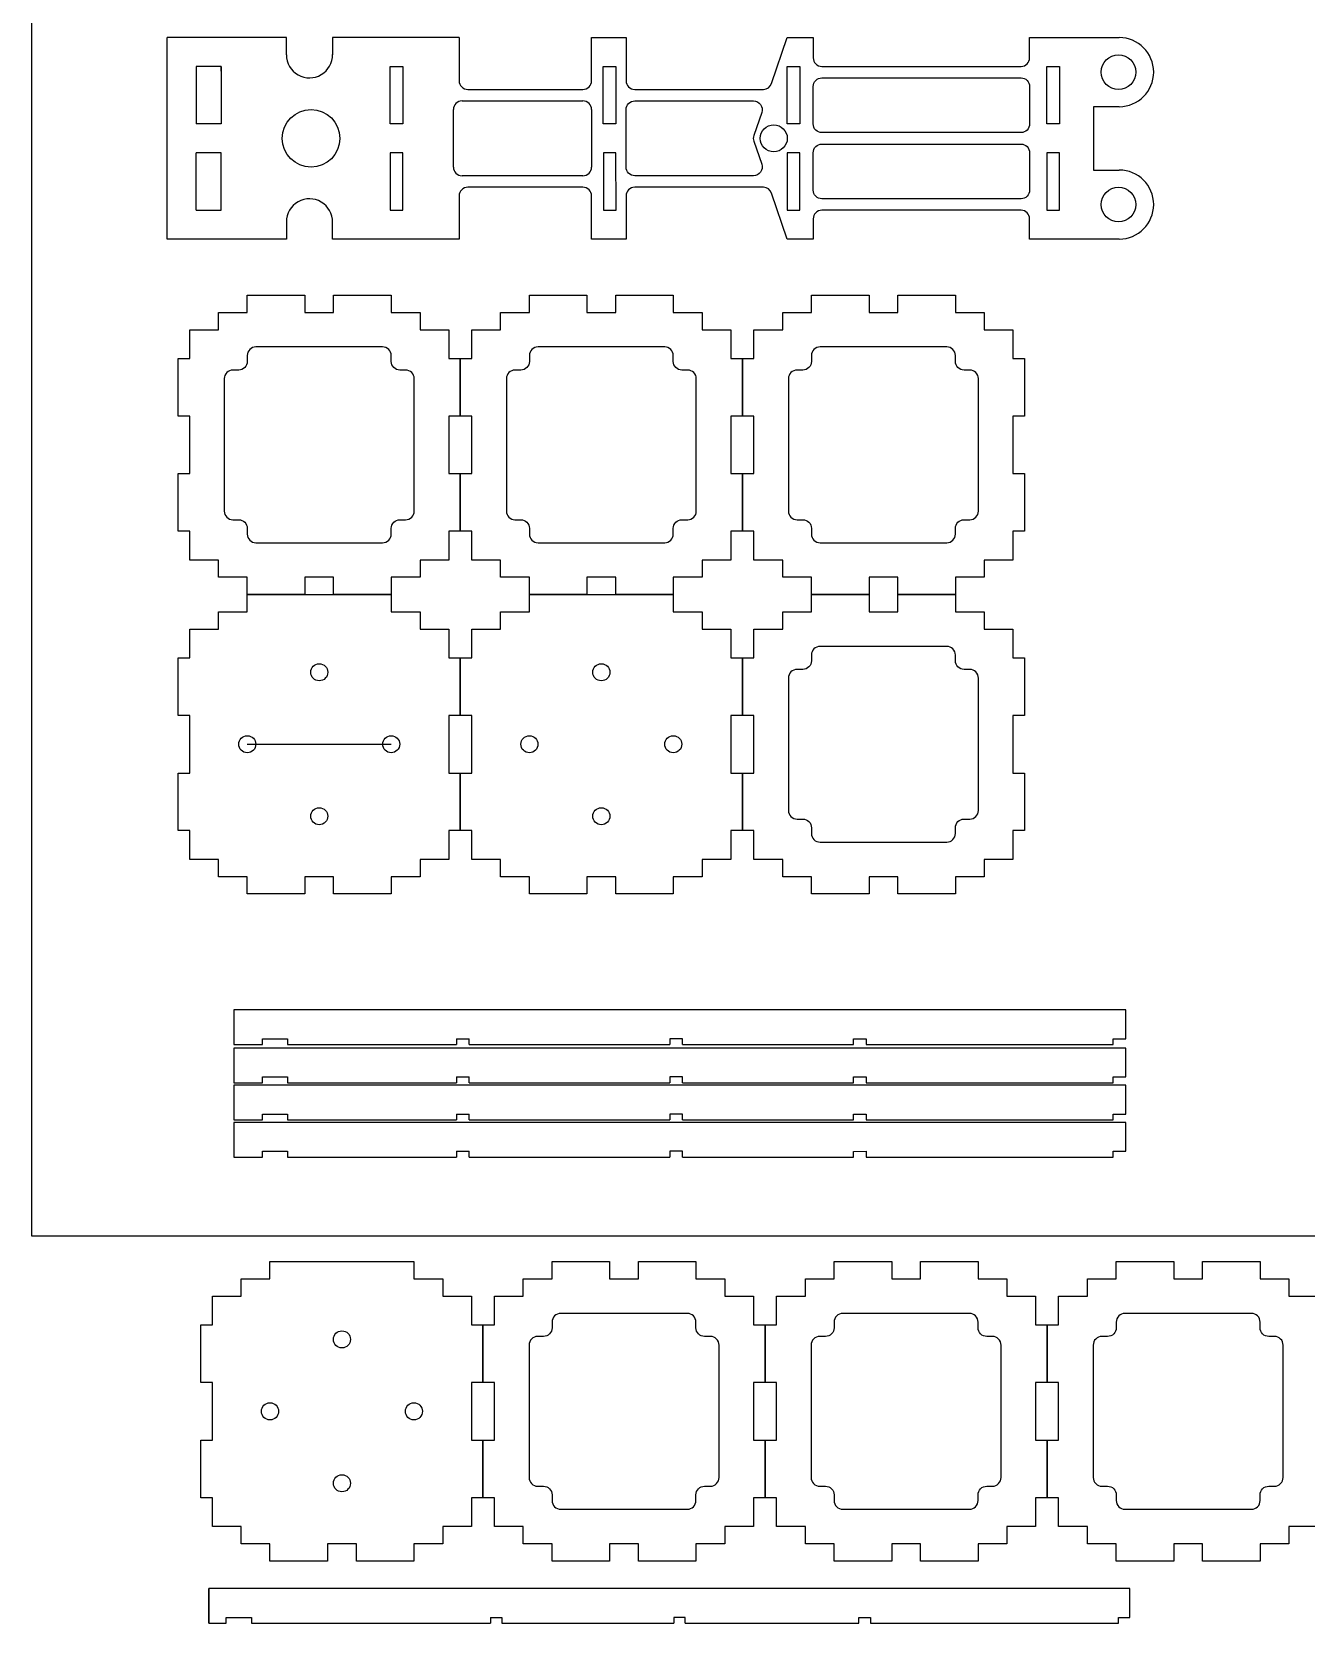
# Model space of a CAD drawing. Header units: millimetres. Extents: x 0 to 1901, y -171 to 1071.
# Drawn here: x 825 to 1046.3, y 415.4 to 691.8 of the extents above; entities that cross this region are included whole.
import ezdxf

# ---------------------------------------------------------------- set-up
doc = ezdxf.new("R2010")
doc.units = ezdxf.units.MM

msp = doc.modelspace()

# ---------------------------------------------------------------- linework, layer by layer
for p, q in [((869.21, 690.82), (848.51, 690.82)), ((848.51, 655.82), (848.51, 690.82)), ((857.86, 685.82), (853.51, 685.82)), ((853.51, 685.82), (853.51, 675.82)), ((857.87, 684.97), (857.86, 685.82)), ((857.86, 685.82), (857.86, 675.82)), ((857.86, 675.82), (853.51, 675.82)), ((853.51, 660.82), (853.51, 670.82)), ((857.86, 670.82), (853.51, 670.82)), ((857.86, 660.82), (857.86, 670.82)), ((853.51, 660.82), (857.86, 660.82)), ((869.21, 655.82), (848.51, 655.82)), ((862.41, 568.08), (887.41, 568.08)), ((898.74, 516.94), (898.74, 515.94)), ((900.94, 515.94), (900.94, 516.94)), ((937.99, 516.94), (935.79, 516.94)), ((935.79, 516.94), (935.79, 515.94)), ((937.99, 515.94), (937.99, 516.94)), ((898.74, 510.3), (898.74, 509.3)), ((900.94, 509.3), (900.94, 510.3)), ((937.99, 510.3), (935.79, 510.3)), ((935.79, 510.3), (935.79, 509.3)), ((937.99, 509.3), (937.99, 510.3)), ((898.74, 503.84), (898.74, 502.84)), ((900.94, 502.84), (900.94, 503.84)), ((937.99, 503.84), (935.79, 503.84)), ((935.79, 503.84), (935.79, 502.84)), ((937.99, 502.84), (937.99, 503.84)), ((898.74, 497.39), (898.74, 496.39)), ((900.94, 496.39), (900.94, 497.39)), ((937.99, 497.39), (935.79, 497.39)), ((935.79, 497.39), (935.79, 496.39)), ((937.99, 496.39), (937.99, 497.39)), ((855.71, 415.42), (855.71, 421.42)), ((858.71, 415.42), (858.71, 416.42)), ((858.71, 416.42), (863.11, 416.42)), ((863.11, 416.42), (863.11, 415.42)), ((863.11, 415.42), (904.64, 415.42)), ((904.64, 416.42), (904.64, 415.42)), ((906.64, 416.42), (906.64, 415.42)), ((938.49, 416.42), (936.49, 416.42)), ((936.49, 416.42), (936.49, 415.42)), ((938.49, 415.42), (938.49, 416.42))]:
    msp.add_line(p, q)
at = {"color": 0}
for p, q in [((869.21, 687.82), (869.21, 690.82)), ((869.21, 690.82), (869.21, 690.82)), ((899.21, 690.82), (877.21, 690.82)), ((877.21, 690.82), (877.21, 687.82)), ((899.21, 690.82), (899.21, 683.32)), ((922.21, 683.32), (922.21, 690.82)), ((922.21, 690.82), (928.21, 690.82)), ((928.21, 690.82), (928.21, 683.32)), ((953.47, 682.83), (956.21, 690.82)), ((956.21, 690.82), (960.71, 690.82)), ((960.71, 690.82), (960.71, 687.32)), ((998.31, 687.32), (998.31, 690.82)), ((998.31, 690.82), (1013.86, 690.82)), ((962.21, 685.82), (996.81, 685.82)), ((900.71, 681.82), (920.71, 681.82)), ((929.71, 681.82), (952.06, 681.82)), ((898.21, 668.32), (898.21, 678.32)), ((899.71, 679.82), (920.71, 679.82)), ((922.21, 678.32), (922.21, 668.32)), ((1013.86, 678.82), (1009.38, 678.82)), ((1009.38, 678.82), (1009.38, 667.82)), ((920.71, 666.82), (899.71, 666.82)), ((1009.38, 667.82), (1013.86, 667.82)), ((920.71, 664.82), (900.71, 664.82)), ((952.06, 664.82), (929.71, 664.82)), ((956.21, 655.82), (953.47, 663.81)), ((899.21, 663.32), (899.21, 655.82)), ((922.21, 655.82), (922.21, 663.32)), ((928.21, 663.32), (928.21, 655.82)), ((996.81, 660.82), (962.21, 660.82)), ((869.21, 658.82), (869.21, 655.82)), ((877.21, 655.82), (877.21, 658.82)), ((960.71, 659.32), (960.71, 655.82)), ((998.31, 655.82), (998.31, 659.32)), ((869.21, 655.82), (869.21, 655.82)), ((899.21, 655.82), (877.21, 655.82)), ((928.21, 655.82), (922.21, 655.82)), ((960.71, 655.82), (956.21, 655.82)), ((1013.86, 655.82), (998.31, 655.82))]:
    msp.add_line(p, q, dxfattribs=at)
for points in [[(824.98, 796.9), (1901.12, 796.9), (1901.12, 482.65), (824.98, 482.65)], [(862.41, 594.08), (862.41, 597.08), (857.41, 597.08), (857.41, 600.08), (852.41, 600.08), (852.41, 605.08), (850.41, 605.08), (850.41, 615.08), (852.41, 615.08), (852.41, 625.08), (850.41, 625.08), (850.41, 635.08), (852.41, 635.08), (852.41, 640.08), (857.41, 640.08), (857.41, 643.08), (862.41, 643.08), (862.41, 646.08), (872.41, 646.08), (872.41, 643.08), (877.41, 643.08), (877.41, 646.08), (887.41, 646.08), (887.41, 643.08), (892.41, 643.08), (892.41, 640.08), (897.41, 640.08), (897.41, 635.08), (899.41, 635.08), (899.41, 625.08), (897.41, 625.08), (897.41, 615.08), (899.41, 615.08), (899.41, 605.08), (897.41, 605.08), (897.41, 600.08), (892.41, 600.08), (892.41, 597.08), (887.41, 597.08), (887.41, 594.08), (877.41, 594.08), (877.41, 597.08), (872.41, 597.08), (872.41, 594.08)], [(911.41, 594.08), (911.41, 597.08), (906.41, 597.08), (906.41, 600.08), (901.41, 600.08), (901.41, 605.08), (899.41, 605.08), (899.41, 615.08), (901.41, 615.08), (901.41, 625.08), (899.41, 625.08), (899.41, 635.08), (901.41, 635.08), (901.41, 640.08), (906.41, 640.08), (906.41, 643.08), (911.41, 643.08), (911.41, 646.08), (921.41, 646.08), (921.41, 643.08), (926.41, 643.08), (926.41, 646.08), (936.41, 646.08), (936.41, 643.08), (941.41, 643.08), (941.41, 640.08), (946.41, 640.08), (946.41, 635.08), (948.41, 635.08), (948.41, 625.08), (946.41, 625.08), (946.41, 615.08), (948.41, 615.08), (948.41, 605.08), (946.41, 605.08), (946.41, 600.08), (941.41, 600.08), (941.41, 597.08), (936.41, 597.08), (936.41, 594.08), (926.41, 594.08), (926.41, 597.08), (921.41, 597.08), (921.41, 594.08)], [(960.41, 594.08), (960.41, 597.08), (955.41, 597.08), (955.41, 600.08), (950.41, 600.08), (950.41, 605.08), (948.41, 605.08), (948.41, 615.08), (950.41, 615.08), (950.41, 625.08), (948.41, 625.08), (948.41, 635.08), (950.41, 635.08), (950.41, 640.08), (955.41, 640.08), (955.41, 643.08), (960.41, 643.08), (960.41, 646.08), (970.41, 646.08), (970.41, 643.08), (975.41, 643.08), (975.41, 646.08), (985.41, 646.08), (985.41, 643.08), (990.41, 643.08), (990.41, 640.08), (995.41, 640.08), (995.41, 635.08), (997.41, 635.08), (997.41, 625.08), (995.41, 625.08), (995.41, 615.08), (997.41, 615.08), (997.41, 605.08), (995.41, 605.08), (995.41, 600.08), (990.41, 600.08), (990.41, 597.08), (985.41, 597.08), (985.41, 594.08), (975.41, 594.08), (975.41, 597.08), (970.41, 597.08), (970.41, 594.08)], [(862.41, 542.08), (862.41, 545.08), (857.41, 545.08), (857.41, 548.08), (852.41, 548.08), (852.41, 553.08), (850.41, 553.08), (850.41, 563.08), (852.41, 563.08), (852.41, 573.08), (850.41, 573.08), (850.41, 583.08), (852.41, 583.08), (852.41, 588.08), (857.41, 588.08), (857.41, 591.08), (862.41, 591.08), (862.41, 594.08), (872.41, 594.08), (872.41, 594.08), (877.41, 594.08), (877.41, 594.08), (887.41, 594.08), (887.41, 591.08), (892.41, 591.08), (892.41, 588.08), (897.41, 588.08), (897.41, 583.08), (899.41, 583.08), (899.41, 573.08), (897.41, 573.08), (897.41, 563.08), (899.41, 563.08), (899.41, 553.08), (897.41, 553.08), (897.41, 548.08), (892.41, 548.08), (892.41, 545.08), (887.41, 545.08), (887.41, 542.08), (877.41, 542.08), (877.41, 545.08), (872.41, 545.08), (872.41, 542.08)], [(911.41, 542.08), (911.41, 545.08), (906.41, 545.08), (906.41, 548.08), (901.41, 548.08), (901.41, 553.08), (899.41, 553.08), (899.41, 563.08), (901.41, 563.08), (901.41, 573.08), (899.41, 573.08), (899.41, 583.08), (901.41, 583.08), (901.41, 588.08), (906.41, 588.08), (906.41, 591.08), (911.41, 591.08), (911.41, 594.08), (921.41, 594.08), (921.41, 594.08), (926.41, 594.08), (926.41, 594.08), (936.41, 594.08), (936.41, 591.08), (941.41, 591.08), (941.41, 588.08), (946.41, 588.08), (946.41, 583.08), (948.41, 583.08), (948.41, 573.08), (946.41, 573.08), (946.41, 563.08), (948.41, 563.08), (948.41, 553.08), (946.41, 553.08), (946.41, 548.08), (941.41, 548.08), (941.41, 545.08), (936.41, 545.08), (936.41, 542.08), (926.41, 542.08), (926.41, 545.08), (921.41, 545.08), (921.41, 542.08)], [(960.41, 542.08), (960.41, 545.08), (955.41, 545.08), (955.41, 548.08), (950.41, 548.08), (950.41, 553.08), (948.41, 553.08), (948.41, 563.08), (950.41, 563.08), (950.41, 573.08), (948.41, 573.08), (948.41, 583.08), (950.41, 583.08), (950.41, 588.08), (955.41, 588.08), (955.41, 591.08), (960.41, 591.08), (960.41, 594.08), (970.41, 594.08), (970.41, 591.08), (975.41, 591.08), (975.41, 594.08), (985.41, 594.08), (985.41, 591.08), (990.41, 591.08), (990.41, 588.08), (995.41, 588.08), (995.41, 583.08), (997.41, 583.08), (997.41, 573.08), (995.41, 573.08), (995.41, 563.08), (997.41, 563.08), (997.41, 553.08), (995.41, 553.08), (995.41, 548.08), (990.41, 548.08), (990.41, 545.08), (985.41, 545.08), (985.41, 542.08), (975.41, 542.08), (975.41, 545.08), (970.41, 545.08), (970.41, 542.08)], [(866.35, 426.22), (866.35, 429.22), (861.35, 429.22), (861.35, 432.22), (856.35, 432.22), (856.35, 437.22), (854.35, 437.22), (854.35, 447.22), (856.35, 447.22), (856.35, 457.22), (854.35, 457.22), (854.35, 467.22), (856.35, 467.22), (856.35, 472.22), (861.35, 472.22), (861.35, 475.22), (866.35, 475.22), (866.35, 478.22), (876.35, 478.22), (876.35, 478.22), (881.35, 478.22), (881.35, 478.22), (891.35, 478.22), (891.35, 475.22), (896.35, 475.22), (896.35, 472.22), (901.35, 472.22), (901.35, 467.22), (903.35, 467.22), (903.35, 457.22), (901.35, 457.22), (901.35, 447.22), (903.35, 447.22), (903.35, 437.22), (901.35, 437.22), (901.35, 432.22), (896.35, 432.22), (896.35, 429.22), (891.35, 429.22), (891.35, 426.22), (881.35, 426.22), (881.35, 429.22), (876.35, 429.22), (876.35, 426.22)], [(915.35, 426.22), (915.35, 429.22), (910.35, 429.22), (910.35, 432.22), (905.35, 432.22), (905.35, 437.22), (903.35, 437.22), (903.35, 447.22), (905.35, 447.22), (905.35, 457.22), (903.35, 457.22), (903.35, 467.22), (905.35, 467.22), (905.35, 472.22), (910.35, 472.22), (910.35, 475.22), (915.35, 475.22), (915.35, 478.22), (925.35, 478.22), (925.35, 475.22), (930.35, 475.22), (930.35, 478.22), (940.35, 478.22), (940.35, 475.22), (945.35, 475.22), (945.35, 472.22), (950.35, 472.22), (950.35, 467.22), (952.35, 467.22), (952.35, 457.22), (950.35, 457.22), (950.35, 447.22), (952.35, 447.22), (952.35, 437.22), (950.35, 437.22), (950.35, 432.22), (945.35, 432.22), (945.35, 429.22), (940.35, 429.22), (940.35, 426.22), (930.35, 426.22), (930.35, 429.22), (925.35, 429.22), (925.35, 426.22)], [(964.35, 426.22), (964.35, 429.22), (959.35, 429.22), (959.35, 432.22), (954.35, 432.22), (954.35, 437.22), (952.35, 437.22), (952.35, 447.22), (954.35, 447.22), (954.35, 457.22), (952.35, 457.22), (952.35, 467.22), (954.35, 467.22), (954.35, 472.22), (959.35, 472.22), (959.35, 475.22), (964.35, 475.22), (964.35, 478.22), (974.35, 478.22), (974.35, 475.22), (979.35, 475.22), (979.35, 478.22), (989.35, 478.22), (989.35, 475.22), (994.35, 475.22), (994.35, 472.22), (999.35, 472.22), (999.35, 467.22), (1001.35, 467.22), (1001.35, 457.22), (999.35, 457.22), (999.35, 447.22), (1001.35, 447.22), (1001.35, 437.22), (999.35, 437.22), (999.35, 432.22), (994.35, 432.22), (994.35, 429.22), (989.35, 429.22), (989.35, 426.22), (979.35, 426.22), (979.35, 429.22), (974.35, 429.22), (974.35, 426.22)]]:
    msp.add_lwpolyline(points, close=True)
for points in [[(887.21, 685.82), (889.41, 685.82), (889.41, 675.82), (887.21, 675.82)], [(924.21, 685.82), (926.41, 685.82), (926.41, 675.82), (924.21, 675.82)], [(956.21, 685.82), (958.41, 685.82), (958.41, 675.82), (956.21, 675.82)], [(1003.51, 675.82), (1001.31, 675.82), (1001.31, 685.82), (1003.51, 685.82)], [(887.21, 660.82), (889.41, 660.82), (889.41, 670.82), (887.21, 670.82)], [(924.26, 660.82), (926.46, 660.82), (926.41, 670.82), (924.26, 670.82)], [(956.21, 660.82), (958.41, 660.82), (958.41, 670.82), (956.21, 670.82)], [(1003.51, 660.82), (1003.51, 670.82), (1001.31, 670.82), (1001.31, 660.82)]]:
    msp.add_lwpolyline(points, close=True, dxfattribs=at)
for points in [[(960.71, 675.82), (960.71, 682.32, -0.414214), (962.21, 683.82), (996.81, 683.82, -0.414214), (998.31, 682.32), (998.31, 675.82, -0.414214), (996.81, 674.32), (962.21, 674.32, -0.414214)], [(951.76, 668.81, -0.514618), (950.34, 666.82), (929.71, 666.82, -0.414214), (928.21, 668.32), (928.21, 678.32, -0.414214), (929.71, 679.82), (950.34, 679.82, -0.514618), (951.76, 677.83), (950.38, 673.81, 0.166667), (950.38, 672.83)], [(998.31, 670.82), (998.31, 664.32, -0.414214), (996.81, 662.82), (962.21, 662.82, -0.414214), (960.71, 664.32), (960.71, 670.82, -0.414214), (962.21, 672.32), (996.81, 672.32, -0.414214)]]:
    msp.add_lwpolyline(points, format="xyb", close=True, dxfattribs=at)
for points in [[(891.41, 631.58, 0.414214), (889.91, 633.08), (888.91, 633.08, -0.414214), (887.41, 634.58), (887.41, 635.58, 0.414214), (885.91, 637.08), (863.91, 637.08, 0.414214), (862.41, 635.58), (862.41, 634.58, -0.414214), (860.91, 633.08), (859.91, 633.08, 0.414214), (858.41, 631.58), (858.41, 608.58, 0.414214), (859.91, 607.08), (860.91, 607.08, -0.414214), (862.41, 605.58), (862.41, 604.58, 0.414214), (863.91, 603.08), (885.91, 603.08, 0.414214), (887.41, 604.58), (887.41, 605.58, -0.414214), (888.91, 607.08), (889.91, 607.08, 0.414214), (891.41, 608.58)], [(940.41, 631.58, 0.414214), (938.91, 633.08), (937.91, 633.08, -0.414214), (936.41, 634.58), (936.41, 635.58, 0.414214), (934.91, 637.08), (912.91, 637.08, 0.414214), (911.41, 635.58), (911.41, 634.58, -0.414214), (909.91, 633.08), (908.91, 633.08, 0.414214), (907.41, 631.58), (907.41, 608.58, 0.414214), (908.91, 607.08), (909.91, 607.08, -0.414214), (911.41, 605.58), (911.41, 604.58, 0.414214), (912.91, 603.08), (934.91, 603.08, 0.414214), (936.41, 604.58), (936.41, 605.58, -0.414214), (937.91, 607.08), (938.91, 607.08, 0.414214), (940.41, 608.58)], [(989.41, 631.58, 0.414214), (987.91, 633.08), (986.91, 633.08, -0.414214), (985.41, 634.58), (985.41, 635.58, 0.414214), (983.91, 637.08), (961.91, 637.08, 0.414214), (960.41, 635.58), (960.41, 634.58, -0.414214), (958.91, 633.08), (957.91, 633.08, 0.414214), (956.41, 631.58), (956.41, 608.58, 0.414214), (957.91, 607.08), (958.91, 607.08, -0.414214), (960.41, 605.58), (960.41, 604.58, 0.414214), (961.91, 603.08), (983.91, 603.08, 0.414214), (985.41, 604.58), (985.41, 605.58, -0.414214), (986.91, 607.08), (987.91, 607.08, 0.414214), (989.41, 608.58)], [(989.41, 579.58, 0.414214), (987.91, 581.08), (986.91, 581.08, -0.414214), (985.41, 582.58), (985.41, 583.58, 0.414214), (983.91, 585.08), (961.91, 585.08, 0.414214), (960.41, 583.58), (960.41, 582.58, -0.414214), (958.91, 581.08), (957.91, 581.08, 0.414214), (956.41, 579.58), (956.41, 556.58, 0.414214), (957.91, 555.08), (958.91, 555.08, -0.414214), (960.41, 553.58), (960.41, 552.58, 0.414214), (961.91, 551.08), (983.91, 551.08, 0.414214), (985.41, 552.58), (985.41, 553.58, -0.414214), (986.91, 555.08), (987.91, 555.08, 0.414214), (989.41, 556.58)], [(944.35, 463.72, 0.414214), (942.85, 465.22), (941.85, 465.22, -0.414214), (940.35, 466.72), (940.35, 467.72, 0.414214), (938.85, 469.22), (916.85, 469.22, 0.414214), (915.35, 467.72), (915.35, 466.72, -0.414214), (913.85, 465.22), (912.85, 465.22, 0.414214), (911.35, 463.72), (911.35, 440.72, 0.414214), (912.85, 439.22), (913.85, 439.22, -0.414214), (915.35, 437.72), (915.35, 436.72, 0.414214), (916.85, 435.22), (938.85, 435.22, 0.414214), (940.35, 436.72), (940.35, 437.72, -0.414214), (941.85, 439.22), (942.85, 439.22, 0.414214), (944.35, 440.72)], [(993.35, 463.72, 0.414214), (991.85, 465.22), (990.85, 465.22, -0.414214), (989.35, 466.72), (989.35, 467.72, 0.414214), (987.85, 469.22), (965.85, 469.22, 0.414214), (964.35, 467.72), (964.35, 466.72, -0.414214), (962.85, 465.22), (961.85, 465.22, 0.414214), (960.35, 463.72), (960.35, 440.72, 0.414214), (961.85, 439.22), (962.85, 439.22, -0.414214), (964.35, 437.72), (964.35, 436.72, 0.414214), (965.85, 435.22), (987.85, 435.22, 0.414214), (989.35, 436.72), (989.35, 437.72, -0.414214), (990.85, 439.22), (991.85, 439.22, 0.414214), (993.35, 440.72)], [(1042.35, 463.72, 0.414214), (1040.85, 465.22), (1039.85, 465.22, -0.414214), (1038.35, 466.72), (1038.35, 467.72, 0.414214), (1036.85, 469.22), (1014.85, 469.22, 0.414214), (1013.35, 467.72), (1013.35, 466.72, -0.414214), (1011.85, 465.22), (1010.85, 465.22, 0.414214), (1009.35, 463.72), (1009.35, 440.72, 0.414214), (1010.85, 439.22), (1011.85, 439.22, -0.414214), (1013.35, 437.72), (1013.35, 436.72, 0.414214), (1014.85, 435.22), (1036.85, 435.22, 0.414214), (1038.35, 436.72), (1038.35, 437.72, -0.414214), (1039.85, 439.22), (1040.85, 439.22, 0.414214), (1042.35, 440.72)]]:
    msp.add_lwpolyline(points, format="xyb", close=True)
for points in [[(937.99, 515.94), (967.74, 515.94), (967.74, 516.93), (969.94, 516.94), (969.94, 515.94), (1012.84, 515.94), (1012.84, 516.94), (1015.04, 516.94), (1015.04, 521.94), (887.04, 521.94), (887.04, 521.94), (860.04, 521.94), (860.04, 515.94), (865.04, 515.94), (865.04, 516.94), (869.39, 516.94), (869.39, 515.94), (890.44, 515.94), (890.44, 515.94), (893.94, 515.94), (893.94, 515.94), (898.74, 515.94)], [(898.74, 516.94), (898.74, 516.94), (900.94, 516.94), (900.94, 516.94)], [(937.99, 509.3), (967.74, 509.3), (967.74, 510.29), (969.94, 510.3), (969.94, 509.3), (1012.84, 509.3), (1012.84, 510.3), (1015.04, 510.3), (1015.04, 515.3), (887.04, 515.3), (887.04, 515.3), (860.04, 515.3), (860.04, 509.3), (865.04, 509.3), (865.04, 510.3), (869.39, 510.3), (869.39, 509.3), (890.44, 509.3), (890.44, 509.3), (893.94, 509.3), (893.94, 509.3), (898.74, 509.3)], [(900.94, 515.94), (935.79, 515.94)], [(937.99, 502.84), (967.74, 502.84), (967.74, 503.83), (969.94, 503.84), (969.94, 502.84), (1012.84, 502.84), (1012.84, 503.84), (1015.04, 503.84), (1015.04, 508.84), (887.04, 508.84), (887.04, 508.84), (860.04, 508.84), (860.04, 502.84), (865.04, 502.84), (865.04, 503.84), (869.39, 503.84), (869.39, 502.84), (890.44, 502.84), (890.44, 502.84), (893.94, 502.84), (893.94, 502.84), (898.74, 502.84)], [(898.74, 510.3), (898.74, 510.3), (900.94, 510.3), (900.94, 510.3)], [(900.94, 509.3), (935.79, 509.3)], [(898.74, 503.84), (898.74, 503.84), (900.94, 503.84), (900.94, 503.84)], [(937.99, 496.39), (967.74, 496.39), (967.74, 497.37), (969.94, 497.39), (969.94, 496.39), (1012.84, 496.39), (1012.84, 497.39), (1015.04, 497.39), (1015.04, 502.39), (887.04, 502.39), (887.04, 502.39), (860.04, 502.39), (860.04, 496.39), (865.04, 496.39), (865.04, 497.39), (869.39, 497.39), (869.39, 496.39), (890.44, 496.39), (890.44, 496.39), (893.94, 496.39), (893.94, 496.39), (898.74, 496.39)], [(900.94, 502.84), (935.79, 502.84)], [(898.74, 497.39), (898.74, 497.39), (900.94, 497.39), (900.94, 497.39)], [(900.94, 496.39), (935.79, 496.39)], [(1048.35, 432.22), (1043.35, 432.22), (1043.35, 429.22), (1038.35, 429.22), (1038.35, 426.22), (1028.35, 426.22), (1028.35, 429.22), (1023.35, 429.22), (1023.35, 426.22), (1013.35, 426.22), (1013.35, 429.22), (1008.35, 429.22), (1008.35, 432.22), (1003.35, 432.22), (1003.35, 437.22), (1001.35, 437.22), (1001.35, 447.22), (1003.35, 447.22), (1003.35, 457.22), (1001.35, 457.22), (1001.35, 467.22), (1003.35, 467.22), (1003.35, 472.22), (1008.35, 472.22), (1008.35, 475.22), (1013.35, 475.22), (1013.35, 478.22), (1023.35, 478.22), (1023.35, 475.22), (1028.35, 475.22), (1028.35, 478.22), (1038.35, 478.22), (1038.35, 475.22), (1043.35, 475.22), (1043.35, 472.22), (1048.35, 472.22)], [(938.49, 415.42), (968.64, 415.42), (968.64, 416.41), (970.64, 416.42), (970.64, 415.42), (1013.74, 415.42), (1013.74, 416.42), (1015.74, 416.42), (1015.74, 421.42), (887.74, 421.42), (887.74, 421.42), (855.71, 421.42), (855.71, 415.42), (855.71, 415.42), (855.71, 415.42), (855.71, 415.42), (855.71, 415.42), (858.71, 415.42), (858.71, 415.42), (858.71, 415.42), (858.71, 415.42)], [(904.64, 416.42), (904.64, 416.42), (906.64, 416.42), (906.64, 416.42)], [(906.64, 415.42), (936.49, 415.42)]]:
    msp.add_lwpolyline(points)
for centre, radius in [((1013.75, 684.82), 3), ((873.49, 673.32), 5), ((953.86, 673.32), 2.35), ((1013.75, 661.82), 3)]:
    msp.add_circle(centre, radius, dxfattribs=at)
for centre in [(874.91, 580.58), (923.91, 580.58), (862.41, 568.08), (887.41, 568.08), (911.41, 568.08), (936.41, 568.08), (874.91, 555.58), (923.91, 555.58), (878.85, 464.72), (866.35, 452.22), (891.35, 452.22), (878.85, 439.72)]:
    msp.add_circle(centre, 1.48)
for centre, radius, start, end in [((1013.86, 684.82), 6, 270, 90), ((873.21, 687.82), 4, 180, 0.9634), ((962.21, 687.32), 1.5, 180, 270), ((996.81, 687.32), 1.5, 270, 0), ((900.71, 683.32), 1.5, 180, 270), ((920.71, 683.32), 1.5, 270, 0), ((929.71, 683.32), 1.5, 180, 270), ((952.06, 683.32), 1.5, 270, 341.0754), ((899.71, 678.32), 1.5, 90, 180), ((920.71, 678.32), 1.5, 0, 90), ((899.71, 668.32), 1.5, 180, 270), ((920.71, 668.32), 1.5, 270, 0), ((1013.86, 661.82), 6, 270, 90), ((900.71, 663.32), 1.5, 90, 180), ((920.71, 663.32), 1.5, 0, 90), ((929.71, 663.32), 1.5, 90, 180), ((952.06, 663.32), 1.5, 18.9246, 90), ((873.21, 658.82), 4, 359.0366, 180), ((962.21, 659.32), 1.5, 90, 180), ((996.81, 659.32), 1.5, 0, 90)]:
    msp.add_arc(centre, radius, start, end, dxfattribs=at)

doc.saveas('drawing.dxf')
